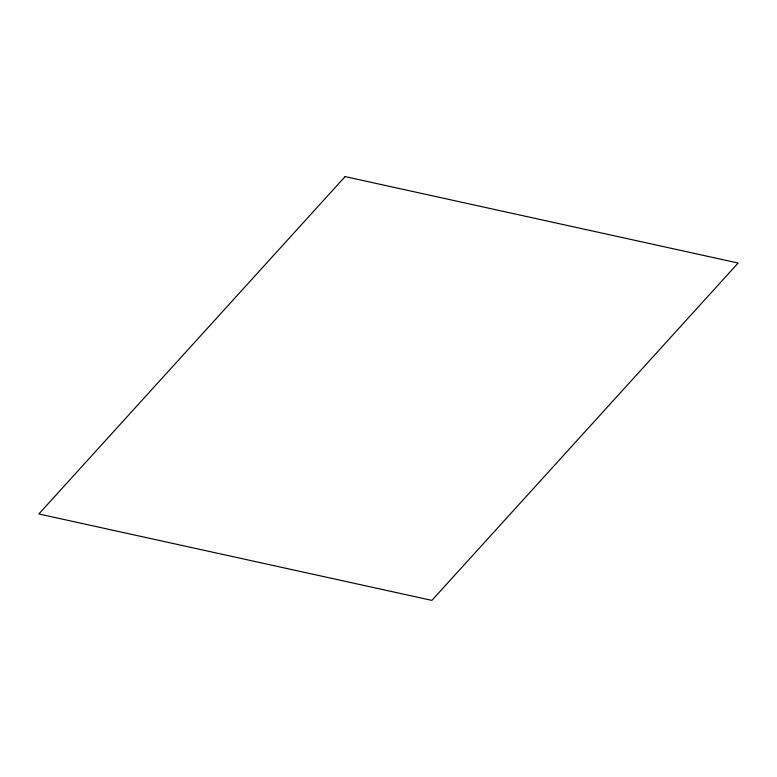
<?xml version="1.0" encoding="UTF-8"?>
<svg xmlns="http://www.w3.org/2000/svg" width="777" height="777" viewBox="0 0 777 777"><rect width="100%" height="100%" fill="white"/><g stroke="black" fill="none" stroke-linecap="round" stroke-linejoin="round"><path stroke-width="1.17" d="M345.105 176.612L38.85 513.966L431.895 600.388L738.15 263.034L345.105 176.612"/></g></svg>
